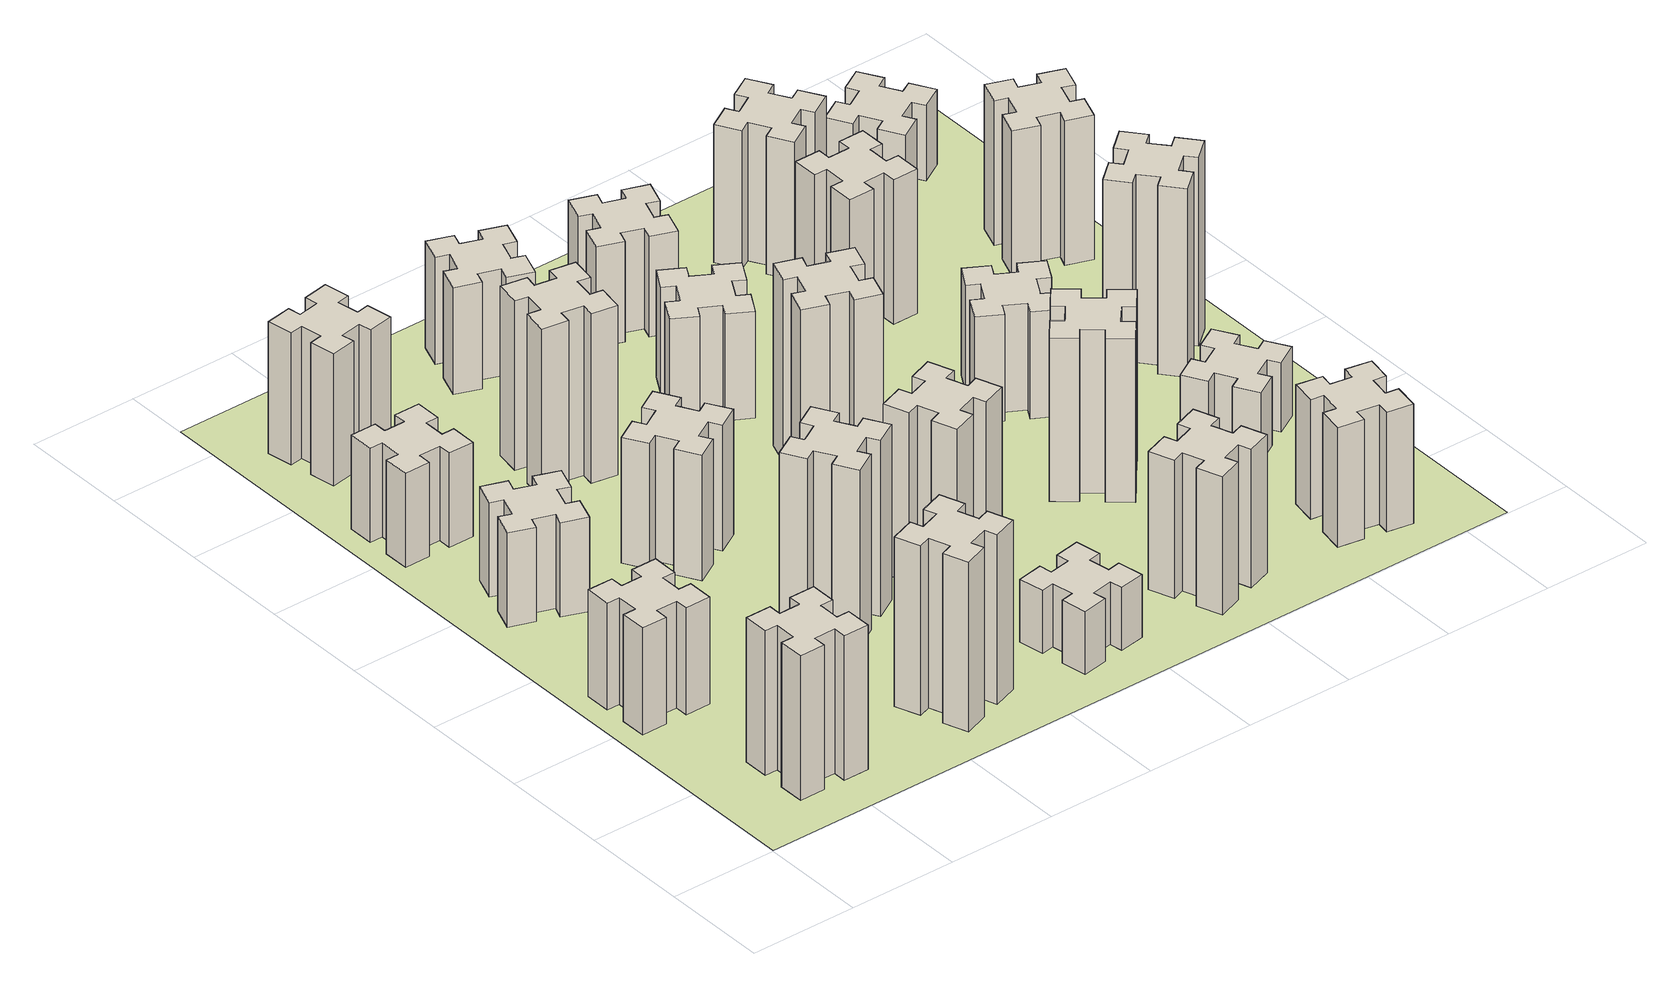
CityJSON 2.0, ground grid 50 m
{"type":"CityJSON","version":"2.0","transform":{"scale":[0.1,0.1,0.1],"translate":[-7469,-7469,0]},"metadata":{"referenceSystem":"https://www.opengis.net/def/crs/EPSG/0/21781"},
"CityObjects":{
"building1":{"type":"Building","attributes":{"class":"1000","function":"1000","usage":"1000","yearOfConstruction":2016,"roofType":"1000","measuredHeight":69,"storeysAboveGround":30,"storeysBelowGround":0},"geometry":[{"type":"Solid","lod":"1","boundaries":[[[[0,1,2,3,4,5,6,7,8,9,10,11,12,13,14,15,16,17,18,19]],[[17,16,20,21]],[[16,15,22,20]],[[15,14,23,22]],[[14,13,24,23]],[[13,12,25,24]],[[12,11,26,25]],[[11,10,27,26]],[[10,9,28,27]],[[9,8,29,28]],[[8,7,30,29]],[[7,6,31,30]],[[6,5,32,31]],[[5,4,33,32]],[[4,3,34,33]],[[3,2,35,34]],[[2,1,36,35]],[[1,0,37,36]],[[0,19,38,37]],[[19,18,39,38]],[[18,17,21,39]],[[24,25,26,27,28,29,30,31,32,33,34,35,36,37,38,39,21,20,22,23]]]]}]},
"building2":{"type":"Building","attributes":{"class":"1000","function":"1000","usage":"1000","yearOfConstruction":2016,"roofType":"1000","measuredHeight":51,"storeysAboveGround":30,"storeysBelowGround":0},"geometry":[{"type":"Solid","lod":"1","boundaries":[[[[40,41,42,43,44,45,46,47,48,49,50,51,52,53,54,55,56,57,58,59]],[[57,56,60,61]],[[56,55,62,60]],[[55,54,63,62]],[[54,53,64,63]],[[53,52,65,64]],[[52,51,66,65]],[[51,50,67,66]],[[50,49,68,67]],[[49,48,69,68]],[[48,47,70,69]],[[47,46,71,70]],[[46,45,72,71]],[[45,44,73,72]],[[44,43,74,73]],[[43,42,75,74]],[[42,41,76,75]],[[41,40,77,76]],[[40,59,78,77]],[[59,58,79,78]],[[58,57,61,79]],[[64,65,66,67,68,69,70,71,72,73,74,75,76,77,78,79,61,60,62,63]]]]}]},
"building3":{"type":"Building","attributes":{"class":"1000","function":"1000","usage":"1000","yearOfConstruction":2016,"roofType":"1000","measuredHeight":45,"storeysAboveGround":30,"storeysBelowGround":0},"geometry":[{"type":"Solid","lod":"1","boundaries":[[[[80,81,82,83,84,85,86,87,88,89,90,91,92,93,94,95,96,97,98,99]],[[97,96,100,101]],[[96,95,102,100]],[[95,94,103,102]],[[94,93,104,103]],[[93,92,105,104]],[[92,91,106,105]],[[91,90,107,106]],[[90,89,108,107]],[[89,88,109,108]],[[88,87,110,109]],[[87,86,111,110]],[[86,85,112,111]],[[85,84,113,112]],[[84,83,114,113]],[[83,82,115,114]],[[82,81,116,115]],[[81,80,117,116]],[[80,99,118,117]],[[99,98,119,118]],[[98,97,101,119]],[[104,105,106,107,108,109,110,111,112,113,114,115,116,117,118,119,101,100,102,103]]]]}]},
"building4":{"type":"Building","attributes":{"class":"1000","function":"1000","usage":"1000","yearOfConstruction":2016,"roofType":"1000","measuredHeight":45,"storeysAboveGround":30,"storeysBelowGround":0},"geometry":[{"type":"Solid","lod":"1","boundaries":[[[[120,121,122,123,124,125,126,127,128,129,130,131,132,133,134,135,136,137,138,139]],[[137,136,140,141]],[[136,135,142,140]],[[135,134,143,142]],[[134,133,144,143]],[[133,132,145,144]],[[132,131,146,145]],[[131,130,147,146]],[[130,129,148,147]],[[129,128,149,148]],[[128,127,150,149]],[[127,126,151,150]],[[126,125,152,151]],[[125,124,153,152]],[[124,123,154,153]],[[123,122,155,154]],[[122,121,156,155]],[[121,120,157,156]],[[120,139,158,157]],[[139,138,159,158]],[[138,137,141,159]],[[144,145,146,147,148,149,150,151,152,153,154,155,156,157,158,159,141,140,142,143]]]]}]},
"building5":{"type":"Building","attributes":{"class":"1000","function":"1000","usage":"1000","yearOfConstruction":2016,"roofType":"1000","measuredHeight":81,"storeysAboveGround":30,"storeysBelowGround":0},"geometry":[{"type":"Solid","lod":"1","boundaries":[[[[160,161,162,163,164,165,166,167,168,169,170,171,172,173,174,175,176,177,178,179]],[[177,176,180,181]],[[176,175,182,180]],[[175,174,183,182]],[[174,173,184,183]],[[173,172,185,184]],[[172,171,186,185]],[[171,170,187,186]],[[170,169,188,187]],[[169,168,189,188]],[[168,167,190,189]],[[167,166,191,190]],[[166,165,192,191]],[[165,164,193,192]],[[164,163,194,193]],[[163,162,195,194]],[[162,161,196,195]],[[161,160,197,196]],[[160,179,198,197]],[[179,178,199,198]],[[178,177,181,199]],[[184,185,186,187,188,189,190,191,192,193,194,195,196,197,198,199,181,180,182,183]]]]}]},
"building6":{"type":"Building","attributes":{"class":"1000","function":"1000","usage":"1000","yearOfConstruction":2016,"roofType":"1000","measuredHeight":63,"storeysAboveGround":30,"storeysBelowGround":0},"geometry":[{"type":"Solid","lod":"1","boundaries":[[[[200,201,202,203,204,205,206,207,208,209,210,211,212,213,214,215,216,217,218,219]],[[217,216,220,221]],[[216,215,222,220]],[[215,214,223,222]],[[214,213,224,223]],[[213,212,225,224]],[[212,211,226,225]],[[211,210,227,226]],[[210,209,228,227]],[[209,208,229,228]],[[208,207,230,229]],[[207,206,231,230]],[[206,205,232,231]],[[205,204,233,232]],[[204,203,234,233]],[[203,202,235,234]],[[202,201,236,235]],[[201,200,237,236]],[[200,219,238,237]],[[219,218,239,238]],[[218,217,221,239]],[[224,225,226,227,228,229,230,231,232,233,234,235,236,237,238,239,221,220,222,223]]]]}]},
"building7":{"type":"Building","attributes":{"class":"1000","function":"1000","usage":"1000","yearOfConstruction":2016,"roofType":"1000","measuredHeight":84,"storeysAboveGround":30,"storeysBelowGround":0},"geometry":[{"type":"Solid","lod":"1","boundaries":[[[[240,241,242,243,244,245,246,247,248,249,250,251,252,253,254,255,256,257,258,259]],[[257,256,260,261]],[[256,255,262,260]],[[255,254,263,262]],[[254,253,264,263]],[[253,252,265,264]],[[252,251,266,265]],[[251,250,267,266]],[[250,249,268,267]],[[249,248,269,268]],[[248,247,270,269]],[[247,246,271,270]],[[246,245,272,271]],[[245,244,273,272]],[[244,243,274,273]],[[243,242,275,274]],[[242,241,276,275]],[[241,240,277,276]],[[240,259,278,277]],[[259,258,279,278]],[[258,257,261,279]],[[264,265,266,267,268,269,270,271,272,273,274,275,276,277,278,279,261,260,262,263]]]]}]},
"building8":{"type":"Building","attributes":{"class":"1000","function":"1000","usage":"1000","yearOfConstruction":2016,"roofType":"1000","measuredHeight":60,"storeysAboveGround":30,"storeysBelowGround":0},"geometry":[{"type":"Solid","lod":"1","boundaries":[[[[280,281,282,283,284,285,286,287,288,289,290,291,292,293,294,295,296,297,298,299]],[[297,296,300,301]],[[296,295,302,300]],[[295,294,303,302]],[[294,293,304,303]],[[293,292,305,304]],[[292,291,306,305]],[[291,290,307,306]],[[290,289,308,307]],[[289,288,309,308]],[[288,287,310,309]],[[287,286,311,310]],[[286,285,312,311]],[[285,284,313,312]],[[284,283,314,313]],[[283,282,315,314]],[[282,281,316,315]],[[281,280,317,316]],[[280,299,318,317]],[[299,298,319,318]],[[298,297,301,319]],[[304,305,306,307,308,309,310,311,312,313,314,315,316,317,318,319,301,300,302,303]]]]}]},
"building9":{"type":"Building","attributes":{"class":"1000","function":"1000","usage":"1000","yearOfConstruction":2016,"roofType":"1000","measuredHeight":81,"storeysAboveGround":30,"storeysBelowGround":0},"geometry":[{"type":"Solid","lod":"1","boundaries":[[[[320,321,322,323,324,325,326,327,328,329,330,331,332,333,334,335,336,337,338,339]],[[337,336,340,341]],[[336,335,342,340]],[[335,334,343,342]],[[334,333,344,343]],[[333,332,345,344]],[[332,331,346,345]],[[331,330,347,346]],[[330,329,348,347]],[[329,328,349,348]],[[328,327,350,349]],[[327,326,351,350]],[[326,325,352,351]],[[325,324,353,352]],[[324,323,354,353]],[[323,322,355,354]],[[322,321,356,355]],[[321,320,357,356]],[[320,339,358,357]],[[339,338,359,358]],[[338,337,341,359]],[[344,345,346,347,348,349,350,351,352,353,354,355,356,357,358,359,341,340,342,343]]]]}]},
"building10":{"type":"Building","attributes":{"class":"1000","function":"1000","usage":"1000","yearOfConstruction":2016,"roofType":"1000","measuredHeight":30,"storeysAboveGround":30,"storeysBelowGround":0},"geometry":[{"type":"Solid","lod":"1","boundaries":[[[[360,361,362,363,364,365,366,367,368,369,370,371,372,373,374,375,376,377,378,379]],[[377,376,380,381]],[[376,375,382,380]],[[375,374,383,382]],[[374,373,384,383]],[[373,372,385,384]],[[372,371,386,385]],[[371,370,387,386]],[[370,369,388,387]],[[369,368,389,388]],[[368,367,390,389]],[[367,366,391,390]],[[366,365,392,391]],[[365,364,393,392]],[[364,363,394,393]],[[363,362,395,394]],[[362,361,396,395]],[[361,360,397,396]],[[360,379,398,397]],[[379,378,399,398]],[[378,377,381,399]],[[384,385,386,387,388,389,390,391,392,393,394,395,396,397,398,399,381,380,382,383]]]]}]},
"building11":{"type":"Building","attributes":{"class":"1000","function":"1000","usage":"1000","yearOfConstruction":2016,"roofType":"1000","measuredHeight":81,"storeysAboveGround":30,"storeysBelowGround":0},"geometry":[{"type":"Solid","lod":"1","boundaries":[[[[400,401,402,403,404,405,406,407,408,409,410,411,412,413,414,415,416,417,418,419]],[[417,416,420,421]],[[416,415,422,420]],[[415,414,423,422]],[[414,413,424,423]],[[413,412,425,424]],[[412,411,426,425]],[[411,410,427,426]],[[410,409,428,427]],[[409,408,429,428]],[[408,407,430,429]],[[407,406,431,430]],[[406,405,432,431]],[[405,404,433,432]],[[404,403,434,433]],[[403,402,435,434]],[[402,401,436,435]],[[401,400,437,436]],[[400,419,438,437]],[[419,418,439,438]],[[418,417,421,439]],[[424,425,426,427,428,429,430,431,432,433,434,435,436,437,438,439,421,420,422,423]]]]}]},
"building12":{"type":"Building","attributes":{"class":"1000","function":"1000","usage":"1000","yearOfConstruction":2016,"roofType":"1000","measuredHeight":51,"storeysAboveGround":30,"storeysBelowGround":0},"geometry":[{"type":"Solid","lod":"1","boundaries":[[[[440,441,442,443,444,445,446,447,448,449,450,451,452,453,454,455,456,457,458,459]],[[457,456,460,461]],[[456,455,462,460]],[[455,454,463,462]],[[454,453,464,463]],[[453,452,465,464]],[[452,451,466,465]],[[451,450,467,466]],[[450,449,468,467]],[[449,448,469,468]],[[448,447,470,469]],[[447,446,471,470]],[[446,445,472,471]],[[445,444,473,472]],[[444,443,474,473]],[[443,442,475,474]],[[442,441,476,475]],[[441,440,477,476]],[[440,459,478,477]],[[459,458,479,478]],[[458,457,461,479]],[[464,465,466,467,468,469,470,471,472,473,474,475,476,477,478,479,461,460,462,463]]]]}]},
"building13":{"type":"Building","attributes":{"class":"1000","function":"1000","usage":"1000","yearOfConstruction":2016,"roofType":"1000","measuredHeight":87,"storeysAboveGround":30,"storeysBelowGround":0},"geometry":[{"type":"Solid","lod":"1","boundaries":[[[[480,481,482,483,484,485,486,487,488,489,490,491,492,493,494,495,496,497,498,499]],[[497,496,500,501]],[[496,495,502,500]],[[495,494,503,502]],[[494,493,504,503]],[[493,492,505,504]],[[492,491,506,505]],[[491,490,507,506]],[[490,489,508,507]],[[489,488,509,508]],[[488,487,510,509]],[[487,486,511,510]],[[486,485,512,511]],[[485,484,513,512]],[[484,483,514,513]],[[483,482,515,514]],[[482,481,516,515]],[[481,480,517,516]],[[480,499,518,517]],[[499,498,519,518]],[[498,497,501,519]],[[504,505,506,507,508,509,510,511,512,513,514,515,516,517,518,519,501,500,502,503]]]]}]},
"building14":{"type":"Building","attributes":{"class":"1000","function":"1000","usage":"1000","yearOfConstruction":2016,"roofType":"1000","measuredHeight":51,"storeysAboveGround":30,"storeysBelowGround":0},"geometry":[{"type":"Solid","lod":"1","boundaries":[[[[520,521,522,523,524,525,526,527,528,529,530,531,532,533,534,535,536,537,538,539]],[[537,536,540,541]],[[536,535,542,540]],[[535,534,543,542]],[[534,533,544,543]],[[533,532,545,544]],[[532,531,546,545]],[[531,530,547,546]],[[530,529,548,547]],[[529,528,549,548]],[[528,527,550,549]],[[527,526,551,550]],[[526,525,552,551]],[[525,524,553,552]],[[524,523,554,553]],[[523,522,555,554]],[[522,521,556,555]],[[521,520,557,556]],[[520,539,558,557]],[[539,538,559,558]],[[538,537,541,559]],[[544,545,546,547,548,549,550,551,552,553,554,555,556,557,558,559,541,540,542,543]]]]}]},
"building15":{"type":"Building","attributes":{"class":"1000","function":"1000","usage":"1000","yearOfConstruction":2016,"roofType":"1000","measuredHeight":66,"storeysAboveGround":30,"storeysBelowGround":0},"geometry":[{"type":"Solid","lod":"1","boundaries":[[[[560,561,562,563,564,565,566,567,568,569,570,571,572,573,574,575,576,577,578,579]],[[577,576,580,581]],[[576,575,582,580]],[[575,574,583,582]],[[574,573,584,583]],[[573,572,585,584]],[[572,571,586,585]],[[571,570,587,586]],[[570,569,588,587]],[[569,568,589,588]],[[568,567,590,589]],[[567,566,591,590]],[[566,565,592,591]],[[565,564,593,592]],[[564,563,594,593]],[[563,562,595,594]],[[562,561,596,595]],[[561,560,597,596]],[[560,579,598,597]],[[579,578,599,598]],[[578,577,581,599]],[[584,585,586,587,588,589,590,591,592,593,594,595,596,597,598,599,581,580,582,583]]]]}]},
"building16":{"type":"Building","attributes":{"class":"1000","function":"1000","usage":"1000","yearOfConstruction":2016,"roofType":"1000","measuredHeight":48,"storeysAboveGround":30,"storeysBelowGround":0},"geometry":[{"type":"Solid","lod":"1","boundaries":[[[[600,601,602,603,604,605,606,607,608,609,610,611,612,613,614,615,616,617,618,619]],[[617,616,620,621]],[[616,615,622,620]],[[615,614,623,622]],[[614,613,624,623]],[[613,612,625,624]],[[612,611,626,625]],[[611,610,627,626]],[[610,609,628,627]],[[609,608,629,628]],[[608,607,630,629]],[[607,606,631,630]],[[606,605,632,631]],[[605,604,633,632]],[[604,603,634,633]],[[603,602,635,634]],[[602,601,636,635]],[[601,600,637,636]],[[600,619,638,637]],[[619,618,639,638]],[[618,617,621,639]],[[624,625,626,627,628,629,630,631,632,633,634,635,636,637,638,639,621,620,622,623]]]]}]},
"building17":{"type":"Building","attributes":{"class":"1000","function":"1000","usage":"1000","yearOfConstruction":2016,"roofType":"1000","measuredHeight":78,"storeysAboveGround":30,"storeysBelowGround":0},"geometry":[{"type":"Solid","lod":"1","boundaries":[[[[640,641,642,643,644,645,646,647,648,649,650,651,652,653,654,655,656,657,658,659]],[[657,656,660,661]],[[656,655,662,660]],[[655,654,663,662]],[[654,653,664,663]],[[653,652,665,664]],[[652,651,666,665]],[[651,650,667,666]],[[650,649,668,667]],[[649,648,669,668]],[[648,647,670,669]],[[647,646,671,670]],[[646,645,672,671]],[[645,644,673,672]],[[644,643,674,673]],[[643,642,675,674]],[[642,641,676,675]],[[641,640,677,676]],[[640,659,678,677]],[[659,658,679,678]],[[658,657,661,679]],[[664,665,666,667,668,669,670,671,672,673,674,675,676,677,678,679,661,660,662,663]]]]}]},
"building18":{"type":"Building","attributes":{"class":"1000","function":"1000","usage":"1000","yearOfConstruction":2016,"roofType":"1000","measuredHeight":51,"storeysAboveGround":30,"storeysBelowGround":0},"geometry":[{"type":"Solid","lod":"1","boundaries":[[[[680,681,682,683,684,685,686,687,688,689,690,691,692,693,694,695,696,697,698,699]],[[697,696,700,701]],[[696,695,702,700]],[[695,694,703,702]],[[694,693,704,703]],[[693,692,705,704]],[[692,691,706,705]],[[691,690,707,706]],[[690,689,708,707]],[[689,688,709,708]],[[688,687,710,709]],[[687,686,711,710]],[[686,685,712,711]],[[685,684,713,712]],[[684,683,714,713]],[[683,682,715,714]],[[682,681,716,715]],[[681,680,717,716]],[[680,699,718,717]],[[699,698,719,718]],[[698,697,701,719]],[[704,705,706,707,708,709,710,711,712,713,714,715,716,717,718,719,701,700,702,703]]]]}]},
"building19":{"type":"Building","attributes":{"class":"1000","function":"1000","usage":"1000","yearOfConstruction":2016,"roofType":"1000","measuredHeight":57,"storeysAboveGround":30,"storeysBelowGround":0},"geometry":[{"type":"Solid","lod":"1","boundaries":[[[[720,721,722,723,724,725,726,727,728,729,730,731,732,733,734,735,736,737,738,739]],[[737,736,740,741]],[[736,735,742,740]],[[735,734,743,742]],[[734,733,744,743]],[[733,732,745,744]],[[732,731,746,745]],[[731,730,747,746]],[[730,729,748,747]],[[729,728,749,748]],[[728,727,750,749]],[[727,726,751,750]],[[726,725,752,751]],[[725,724,753,752]],[[724,723,754,753]],[[723,722,755,754]],[[722,721,756,755]],[[721,720,757,756]],[[720,739,758,757]],[[739,738,759,758]],[[738,737,741,759]],[[744,745,746,747,748,749,750,751,752,753,754,755,756,757,758,759,741,740,742,743]]]]}]},
"building20":{"type":"Building","attributes":{"class":"1000","function":"1000","usage":"1000","yearOfConstruction":2016,"roofType":"1000","measuredHeight":69,"storeysAboveGround":30,"storeysBelowGround":0},"geometry":[{"type":"Solid","lod":"1","boundaries":[[[[760,761,762,763,764,765,766,767,768,769,770,771,772,773,774,775,776,777,778,779]],[[777,776,780,781]],[[776,775,782,780]],[[775,774,783,782]],[[774,773,784,783]],[[773,772,785,784]],[[772,771,786,785]],[[771,770,787,786]],[[770,769,788,787]],[[769,768,789,788]],[[768,767,790,789]],[[767,766,791,790]],[[766,765,792,791]],[[765,764,793,792]],[[764,763,794,793]],[[763,762,795,794]],[[762,761,796,795]],[[761,760,797,796]],[[760,779,798,797]],[[779,778,799,798]],[[778,777,781,799]],[[784,785,786,787,788,789,790,791,792,793,794,795,796,797,798,799,781,780,782,783]]]]}]},
"building21":{"type":"Building","attributes":{"class":"1000","function":"1000","usage":"1000","yearOfConstruction":2016,"roofType":"1000","measuredHeight":66,"storeysAboveGround":30,"storeysBelowGround":0},"geometry":[{"type":"Solid","lod":"1","boundaries":[[[[800,801,802,803,804,805,806,807,808,809,810,811,812,813,814,815,816,817,818,819]],[[817,816,820,821]],[[816,815,822,820]],[[815,814,823,822]],[[814,813,824,823]],[[813,812,825,824]],[[812,811,826,825]],[[811,810,827,826]],[[810,809,828,827]],[[809,808,829,828]],[[808,807,830,829]],[[807,806,831,830]],[[806,805,832,831]],[[805,804,833,832]],[[804,803,834,833]],[[803,802,835,834]],[[802,801,836,835]],[[801,800,837,836]],[[800,819,838,837]],[[819,818,839,838]],[[818,817,821,839]],[[824,825,826,827,828,829,830,831,832,833,834,835,836,837,838,839,821,820,822,823]]]]}]},
"building22":{"type":"Building","attributes":{"class":"1000","function":"1000","usage":"1000","yearOfConstruction":2016,"roofType":"1000","measuredHeight":33,"storeysAboveGround":30,"storeysBelowGround":0},"geometry":[{"type":"Solid","lod":"1","boundaries":[[[[840,841,842,843,844,845,846,847,848,849,850,851,852,853,854,855,856,857,858,859]],[[857,856,860,861]],[[856,855,862,860]],[[855,854,863,862]],[[854,853,864,863]],[[853,852,865,864]],[[852,851,866,865]],[[851,850,867,866]],[[850,849,868,867]],[[849,848,869,868]],[[848,847,870,869]],[[847,846,871,870]],[[846,845,872,871]],[[845,844,873,872]],[[844,843,874,873]],[[843,842,875,874]],[[842,841,876,875]],[[841,840,877,876]],[[840,859,878,877]],[[859,858,879,878]],[[858,857,861,879]],[[864,865,866,867,868,869,870,871,872,873,874,875,876,877,878,879,861,860,862,863]]]]}]},
"building23":{"type":"Building","attributes":{"class":"1000","function":"1000","usage":"1000","yearOfConstruction":2016,"roofType":"1000","measuredHeight":90,"storeysAboveGround":30,"storeysBelowGround":0},"geometry":[{"type":"Solid","lod":"1","boundaries":[[[[880,881,882,883,884,885,886,887,888,889,890,891,892,893,894,895,896,897,898,899]],[[897,896,900,901]],[[896,895,902,900]],[[895,894,903,902]],[[894,893,904,903]],[[893,892,905,904]],[[892,891,906,905]],[[891,890,907,906]],[[890,889,908,907]],[[889,888,909,908]],[[888,887,910,909]],[[887,886,911,910]],[[886,885,912,911]],[[885,884,913,912]],[[884,883,914,913]],[[883,882,915,914]],[[882,881,916,915]],[[881,880,917,916]],[[880,899,918,917]],[[899,898,919,918]],[[898,897,901,919]],[[904,905,906,907,908,909,910,911,912,913,914,915,916,917,918,919,901,900,902,903]]]]}]},
"building24":{"type":"Building","attributes":{"class":"1000","function":"1000","usage":"1000","yearOfConstruction":2016,"roofType":"1000","measuredHeight":69,"storeysAboveGround":30,"storeysBelowGround":0},"geometry":[{"type":"Solid","lod":"1","boundaries":[[[[920,921,922,923,924,925,926,927,928,929,930,931,932,933,934,935,936,937,938,939]],[[937,936,940,941]],[[936,935,942,940]],[[935,934,943,942]],[[934,933,944,943]],[[933,932,945,944]],[[932,931,946,945]],[[931,930,947,946]],[[930,929,948,947]],[[929,928,949,948]],[[928,927,950,949]],[[927,926,951,950]],[[926,925,952,951]],[[925,924,953,952]],[[924,923,954,953]],[[923,922,955,954]],[[922,921,956,955]],[[921,920,957,956]],[[920,939,958,957]],[[939,938,959,958]],[[938,937,941,959]],[[944,945,946,947,948,949,950,951,952,953,954,955,956,957,958,959,941,940,942,943]]]]}]},
"building25":{"type":"Building","attributes":{"class":"1000","function":"1000","usage":"1000","yearOfConstruction":2016,"roofType":"1000","measuredHeight":36,"storeysAboveGround":30,"storeysBelowGround":0},"geometry":[{"type":"Solid","lod":"1","boundaries":[[[[960,961,962,963,964,965,966,967,968,969,970,971,972,973,974,975,976,977,978,979]],[[977,976,980,981]],[[976,975,982,980]],[[975,974,983,982]],[[974,973,984,983]],[[973,972,985,984]],[[972,971,986,985]],[[971,970,987,986]],[[970,969,988,987]],[[969,968,989,988]],[[968,967,990,989]],[[967,966,991,990]],[[966,965,992,991]],[[965,964,993,992]],[[964,963,994,993]],[[963,962,995,994]],[[962,961,996,995]],[[961,960,997,996]],[[960,979,998,997]],[[979,978,999,998]],[[978,977,981,999]],[[984,985,986,987,988,989,990,991,992,993,994,995,996,997,998,999,981,980,982,983]]]]}]},
"landuse1":{"type":"LandUse","attributes":{"name":"plot1","function":"1010"},"geometry":[{"type":"MultiSurface","lod":"1","boundaries":[[[1000,1001,1002,1003]]]}]}
},
"vertices":[
[425,265,0],[525,265,0],[525,205,0],[645,205,0],[645,325,0],[585,325,0],[585,425,0],[645,425,0],[645,545,0],[525,545,0],[525,485,0],[425,485,0],[425,545,0],[305,545,0],[305,425,0],[365,425,0],[365,325,0],[305,325,0],[305,205,0],[425,205,0],[365,325,690],[305,325,690],[365,425,690],[305,425,690],[305,545,690],[425,545,690],[425,485,690],[525,485,690],[525,545,690],[645,545,690],[645,425,690],[585,425,690],[585,325,690],[645,325,690],[645,205,690],[525,205,690],[525,265,690],[425,265,690],[425,205,690],[305,205,690],
[385,1065,0],[385,1165,0],[445,1165,0],[445,1285,0],[325,1285,0],[325,1225,0],[225,1225,0],[225,1285,0],[105,1285,0],[105,1165,0],[165,1165,0],[165,1065,0],[105,1065,0],[105,945,0],[225,945,0],[225,1005,0],[325,1005,0],[325,945,0],[445,945,0],[445,1065,0],[325,1005,510],[325,945,510],[225,1005,510],[225,945,510],[105,945,510],[105,1065,510],[165,1065,510],[165,1165,510],[105,1165,510],[105,1285,510],[225,1285,510],[225,1225,510],[325,1225,510],[325,1285,510],[445,1285,510],[445,1165,510],[385,1165,510],[385,1065,510],[445,1065,510],[445,945,510],
[291,1869,0],[385,1835,0],[364,1779,0],[477,1737,0],[518,1850,0],[462,1871,0],[496,1965,0],[552,1944,0],[593,2057,0],[480,2098,0],[460,2042,0],[366,2076,0],[387,2132,0],[274,2173,0],[233,2060,0],[289,2040,0],[255,1946,0],[199,1967,0],[157,1854,0],[270,1813,0],[255,1946,450],[199,1967,450],[289,2040,450],[233,2060,450],[274,2173,450],[387,2132,450],[366,2076,450],[460,2042,450],[480,2098,450],[593,2057,450],[552,1944,450],[496,1965,450],[462,1871,450],[518,1850,450],[477,1737,450],[364,1779,450],[385,1835,450],[291,1869,450],[270,1813,450],[157,1854,450],
[165,2645,0],[165,2545,0],[105,2545,0],[105,2425,0],[225,2425,0],[225,2485,0],[325,2485,0],[325,2425,0],[445,2425,0],[445,2545,0],[385,2545,0],[385,2645,0],[445,2645,0],[445,2765,0],[325,2765,0],[325,2705,0],[225,2705,0],[225,2765,0],[105,2765,0],[105,2645,0],[225,2705,450],[225,2765,450],[325,2705,450],[325,2765,450],[445,2765,450],[445,2645,450],[385,2645,450],[385,2545,450],[445,2545,450],[445,2425,450],[325,2425,450],[325,2485,450],[225,2485,450],[225,2425,450],[105,2425,450],[105,2545,450],[165,2545,450],[165,2645,450],[105,2645,450],[105,2765,450],
[1206,255,0],[1300,289,0],[1320,233,0],[1433,274,0],[1392,387,0],[1336,366,0],[1302,460,0],[1358,480,0],[1317,593,0],[1204,552,0],[1225,496,0],[1131,462,0],[1110,518,0],[997,477,0],[1039,364,0],[1095,385,0],[1129,291,0],[1073,270,0],[1114,157,0],[1227,199,0],[1129,291,810],[1073,270,810],[1095,385,810],[1039,364,810],[997,477,810],[1110,518,810],[1131,462,810],[1225,496,810],[1204,552,810],[1317,593,810],[1358,480,810],[1302,460,810],[1336,366,810],[1392,387,810],[1433,274,810],[1320,233,810],[1300,289,810],[1206,255,810],[1227,199,810],[1114,157,810],
[492,3205,0],[475,3304,0],[534,3314,0],[513,3432,0],[395,3411,0],[405,3352,0],[307,3335,0],[297,3394,0],[178,3373,0],[199,3255,0],[258,3265,0],[276,3167,0],[217,3157,0],[237,3038,0],[356,3059,0],[345,3118,0],[444,3136,0],[454,3077,0],[572,3097,0],[551,3216,0],[444,3136,630],[454,3077,630],[345,3118,630],[356,3059,630],[237,3038,630],[217,3157,630],[276,3167,630],[258,3265,630],[199,3255,630],[178,3373,630],[297,3394,630],[307,3335,630],[405,3352,630],[395,3411,630],[513,3432,630],[534,3314,630],[475,3304,630],[492,3205,630],[551,3216,630],[572,3097,630],
[1227,995,0],[1314,1045,0],[1344,993,0],[1448,1053,0],[1388,1157,0],[1336,1127,0],[1286,1214,0],[1338,1244,0],[1278,1348,0],[1174,1288,0],[1204,1236,0],[1117,1186,0],[1087,1238,0],[983,1178,0],[1043,1074,0],[1095,1104,0],[1145,1017,0],[1093,987,0],[1153,883,0],[1257,943,0],[1145,1017,840],[1093,987,840],[1095,1104,840],[1043,1074,840],[983,1178,840],[1087,1238,840],[1117,1186,840],[1204,1236,840],[1174,1288,840],[1278,1348,840],[1338,1244,840],[1286,1214,840],[1336,1127,840],[1388,1157,840],[1448,1053,840],[1344,993,840],[1314,1045,840],[1227,995,840],[1257,943,840],[1153,883,840],
[895,1844,0],[945,1757,0],[893,1727,0],[953,1623,0],[1057,1683,0],[1027,1735,0],[1114,1785,0],[1144,1733,0],[1248,1793,0],[1188,1897,0],[1136,1867,0],[1086,1954,0],[1138,1984,0],[1078,2088,0],[974,2028,0],[1004,1976,0],[917,1926,0],[887,1978,0],[783,1918,0],[843,1814,0],[917,1926,600],[887,1978,600],[1004,1976,600],[974,2028,600],[1078,2088,600],[1138,1984,600],[1086,1954,600],[1136,1867,600],[1188,1897,600],[1248,1793,600],[1144,1733,600],[1114,1785,600],[1027,1735,600],[1057,1683,600],[953,1623,600],[893,1727,600],[945,1757,600],[895,1844,600],[843,1814,600],[783,1918,600],
[1084,2695,0],[985,2712,0],[996,2771,0],[877,2792,0],[857,2674,0],[916,2664,0],[898,2565,0],[839,2576,0],[818,2457,0],[937,2437,0],[947,2496,0],[1045,2478,0],[1035,2419,0],[1153,2398,0],[1174,2517,0],[1115,2527,0],[1132,2625,0],[1191,2615,0],[1212,2733,0],[1094,2754,0],[1132,2625,810],[1191,2615,810],[1115,2527,810],[1174,2517,810],[1153,2398,810],[1035,2419,810],[1045,2478,810],[947,2496,810],[937,2437,810],[818,2457,810],[839,2576,810],[898,2565,810],[916,2664,810],[857,2674,810],[877,2792,810],[996,2771,810],[985,2712,810],[1084,2695,810],[1094,2754,810],[1212,2733,810],
[1825,258,0],[1924,276,0],[1934,217,0],[2052,237,0],[2031,356,0],[1972,345,0],[1955,444,0],[2014,454,0],[1993,572,0],[1875,551,0],[1885,492,0],[1787,475,0],[1777,534,0],[1658,513,0],[1679,395,0],[1738,405,0],[1756,307,0],[1697,297,0],[1717,178,0],[1836,199,0],[1756,307,300],[1697,297,300],[1738,405,300],[1679,395,300],[1658,513,300],[1777,534,300],[1787,475,300],[1885,492,300],[1875,551,300],[1993,572,300],[2014,454,300],[1955,444,300],[1972,345,300],[2031,356,300],[2052,237,300],[1934,217,300],[1924,276,300],[1825,258,300],[1836,199,300],[1717,178,300],
[1876,1106,0],[1842,1200,0],[1898,1220,0],[1857,1333,0],[1744,1292,0],[1765,1236,0],[1671,1202,0],[1650,1258,0],[1537,1217,0],[1579,1104,0],[1635,1125,0],[1669,1031,0],[1613,1010,0],[1654,897,0],[1767,939,0],[1746,995,0],[1840,1029,0],[1860,973,0],[1973,1014,0],[1932,1127,0],[1840,1029,810],[1860,973,810],[1746,995,810],[1767,939,810],[1654,897,810],[1613,1010,810],[1669,1031,810],[1635,1125,810],[1579,1104,810],[1537,1217,810],[1650,1258,810],[1671,1202,810],[1765,1236,810],[1744,1292,810],[1857,1333,810],[1898,1220,810],[1842,1200,810],[1876,1106,810],[1932,1127,810],[1973,1014,810],
[1129,3420,0],[1095,3326,0],[1039,3347,0],[997,3234,0],[1110,3193,0],[1131,3249,0],[1225,3215,0],[1204,3159,0],[1317,3117,0],[1358,3230,0],[1302,3251,0],[1336,3345,0],[1392,3324,0],[1433,3437,0],[1320,3478,0],[1300,3422,0],[1206,3456,0],[1227,3512,0],[1114,3553,0],[1073,3440,0],[1206,3456,510],[1227,3512,510],[1300,3422,510],[1320,3478,510],[1433,3437,510],[1392,3324,510],[1336,3345,510],[1302,3251,510],[1358,3230,510],[1317,3117,510],[1204,3159,510],[1225,3215,510],[1131,3249,510],[1110,3193,510],[997,3234,510],[1039,3347,510],[1095,3326,510],[1129,3420,510],[1073,3440,510],[1114,3553,510],
[1769,2040,0],[1735,1946,0],[1679,1967,0],[1637,1854,0],[1750,1813,0],[1771,1869,0],[1865,1835,0],[1844,1779,0],[1957,1737,0],[1998,1850,0],[1942,1871,0],[1976,1965,0],[2032,1944,0],[2073,2057,0],[1960,2098,0],[1940,2042,0],[1846,2076,0],[1867,2132,0],[1754,2173,0],[1713,2060,0],[1846,2076,870],[1867,2132,870],[1940,2042,870],[1960,2098,870],[2073,2057,870],[2032,1944,870],[1976,1965,870],[1942,1871,870],[1998,1850,870],[1957,1737,870],[1844,1779,870],[1865,1835,870],[1771,1869,870],[1750,1813,870],[1637,1854,870],[1679,1967,870],[1735,1946,870],[1769,2040,870],[1713,2060,870],[1754,2173,870],
[1685,2694,0],[1635,2607,0],[1583,2637,0],[1523,2533,0],[1627,2473,0],[1657,2525,0],[1744,2475,0],[1714,2423,0],[1818,2363,0],[1878,2467,0],[1826,2497,0],[1876,2584,0],[1928,2554,0],[1988,2658,0],[1884,2718,0],[1854,2666,0],[1767,2716,0],[1797,2768,0],[1693,2828,0],[1633,2724,0],[1767,2716,510],[1797,2768,510],[1854,2666,510],[1884,2718,510],[1988,2658,510],[1928,2554,510],[1876,2584,510],[1826,2497,510],[1878,2467,510],[1818,2363,510],[1714,2423,510],[1744,2475,510],[1657,2525,510],[1627,2473,510],[1523,2533,510],[1583,2637,510],[1635,2607,510],[1685,2694,510],[1633,2724,510],[1693,2828,510],
[2375,385,0],[2409,291,0],[2353,270,0],[2394,157,0],[2507,199,0],[2486,255,0],[2580,289,0],[2600,233,0],[2713,274,0],[2672,387,0],[2616,366,0],[2582,460,0],[2638,480,0],[2597,593,0],[2484,552,0],[2505,496,0],[2411,462,0],[2390,518,0],[2277,477,0],[2319,364,0],[2411,462,660],[2390,518,660],[2505,496,660],[2484,552,660],[2597,593,660],[2638,480,660],[2582,460,660],[2616,366,660],[2672,387,660],[2713,274,660],[2600,233,660],[2580,289,660],[2486,255,660],[2507,199,660],[2394,157,660],[2353,270,660],[2409,291,660],[2375,385,660],[2319,364,660],[2277,477,660],
[1769,3320,0],[1735,3226,0],[1679,3247,0],[1637,3134,0],[1750,3093,0],[1771,3149,0],[1865,3115,0],[1844,3059,0],[1957,3017,0],[1998,3130,0],[1942,3151,0],[1976,3245,0],[2032,3224,0],[2073,3337,0],[1960,3378,0],[1940,3322,0],[1846,3356,0],[1867,3412,0],[1754,3453,0],[1713,3340,0],[1846,3356,480],[1867,3412,480],[1940,3322,480],[1960,3378,480],[2073,3337,480],[2032,3224,480],[1976,3245,480],[1942,3151,480],[1998,3130,480],[1957,3017,480],[1844,3059,480],[1865,3115,480],[1771,3149,480],[1750,3093,480],[1637,3134,480],[1679,3247,480],[1735,3226,480],[1769,3320,480],[1713,3340,480],[1754,3453,480],
[2543,1324,0],[2479,1248,0],[2433,1286,0],[2356,1194,0],[2448,1117,0],[2486,1163,0],[2563,1099,0],[2524,1053,0],[2616,976,0],[2693,1068,0],[2647,1106,0],[2712,1183,0],[2758,1144,0],[2835,1236,0],[2743,1313,0],[2704,1267,0],[2628,1332,0],[2666,1378,0],[2574,1455,0],[2497,1363,0],[2628,1332,780],[2666,1378,780],[2704,1267,780],[2743,1313,780],[2835,1236,780],[2758,1144,780],[2712,1183,780],[2647,1106,780],[2693,1068,780],[2616,976,780],[2524,1053,780],[2563,1099,780],[2486,1163,780],[2448,1117,780],[2356,1194,780],[2433,1286,780],[2479,1248,780],[2543,1324,780],[2497,1363,780],[2574,1455,780],
[2766,1757,0],[2816,1844,0],[2868,1814,0],[2928,1918,0],[2824,1978,0],[2794,1926,0],[2707,1976,0],[2737,2028,0],[2633,2088,0],[2573,1984,0],[2625,1954,0],[2575,1867,0],[2523,1897,0],[2463,1793,0],[2567,1733,0],[2597,1785,0],[2684,1735,0],[2654,1683,0],[2758,1623,0],[2818,1727,0],[2684,1735,510],[2654,1683,510],[2597,1785,510],[2567,1733,510],[2463,1793,510],[2523,1897,510],[2575,1867,510],[2625,1954,510],[2573,1984,510],[2633,2088,510],[2737,2028,510],[2707,1976,510],[2794,1926,510],[2824,1978,510],[2928,1918,510],[2868,1814,510],[2816,1844,510],[2766,1757,510],[2818,1727,510],[2758,1623,510],
[3335,307,0],[3352,405,0],[3411,395,0],[3432,513,0],[3314,534,0],[3304,475,0],[3205,492,0],[3216,551,0],[3097,572,0],[3077,454,0],[3136,444,0],[3118,345,0],[3059,356,0],[3038,237,0],[3157,217,0],[3167,276,0],[3265,258,0],[3255,199,0],[3373,178,0],[3394,297,0],[3265,258,570],[3255,199,570],[3167,276,570],[3157,217,570],[3038,237,570],[3059,356,570],[3118,345,570],[3136,444,570],[3077,454,570],[3097,572,570],[3216,551,570],[3205,492,570],[3304,475,570],[3314,534,570],[3432,513,570],[3411,395,570],[3352,405,570],[3335,307,570],[3394,297,570],[3373,178,570],
[2645,2805,0],[2545,2805,0],[2545,2865,0],[2425,2865,0],[2425,2745,0],[2485,2745,0],[2485,2645,0],[2425,2645,0],[2425,2525,0],[2545,2525,0],[2545,2585,0],[2645,2585,0],[2645,2525,0],[2765,2525,0],[2765,2645,0],[2705,2645,0],[2705,2745,0],[2765,2745,0],[2765,2865,0],[2645,2865,0],[2705,2745,690],[2765,2745,690],[2705,2645,690],[2765,2645,690],[2765,2525,690],[2645,2525,690],[2645,2585,690],[2545,2585,690],[2545,2525,690],[2425,2525,690],[2425,2645,690],[2485,2645,690],[2485,2745,690],[2425,2745,690],[2425,2865,690],[2545,2865,690],[2545,2805,690],[2645,2805,690],[2645,2865,690],[2765,2865,690],
[2584,3356,0],[2497,3306,0],[2467,3358,0],[2363,3298,0],[2423,3194,0],[2475,3224,0],[2525,3137,0],[2473,3107,0],[2533,3003,0],[2637,3063,0],[2607,3115,0],[2694,3165,0],[2724,3113,0],[2828,3173,0],[2768,3277,0],[2716,3247,0],[2666,3334,0],[2718,3364,0],[2658,3468,0],[2554,3408,0],[2666,3334,660],[2718,3364,660],[2716,3247,660],[2768,3277,660],[2828,3173,660],[2724,3113,660],[2694,3165,660],[2607,3115,660],[2637,3063,660],[2533,3003,660],[2473,3107,660],[2525,3137,660],[2475,3224,660],[2423,3194,660],[2363,3298,660],[2467,3358,660],[2497,3306,660],[2584,3356,660],[2554,3408,660],[2658,3468,660],
[3115,1104,0],[3165,1017,0],[3113,987,0],[3173,883,0],[3277,943,0],[3247,995,0],[3334,1045,0],[3364,993,0],[3468,1053,0],[3408,1157,0],[3356,1127,0],[3306,1214,0],[3358,1244,0],[3298,1348,0],[3194,1288,0],[3224,1236,0],[3137,1186,0],[3107,1238,0],[3003,1178,0],[3063,1074,0],[3137,1186,330],[3107,1238,330],[3224,1236,330],[3194,1288,330],[3298,1348,330],[3358,1244,330],[3306,1214,330],[3356,1127,330],[3408,1157,330],[3468,1053,330],[3364,993,330],[3334,1045,330],[3247,995,330],[3277,943,330],[3173,883,330],[3113,987,330],[3165,1017,330],[3115,1104,330],[3063,1074,330],[3003,1178,330],
[3368,1639,0],[3444,1703,0],[3483,1657,0],[3575,1734,0],[3498,1826,0],[3452,1788,0],[3387,1864,0],[3433,1903,0],[3356,1995,0],[3264,1918,0],[3303,1872,0],[3226,1807,0],[3188,1853,0],[3096,1776,0],[3173,1684,0],[3219,1723,0],[3283,1646,0],[3237,1608,0],[3314,1516,0],[3406,1593,0],[3283,1646,900],[3237,1608,900],[3219,1723,900],[3173,1684,900],[3096,1776,900],[3188,1853,900],[3226,1807,900],[3303,1872,900],[3264,1918,900],[3356,1995,900],[3433,1903,900],[3387,1864,900],[3452,1788,900],[3498,1826,900],[3575,1734,900],[3483,1657,900],[3444,1703,900],[3368,1639,900],[3406,1593,900],[3314,1516,900],
[3520,2682,0],[3426,2716,0],[3447,2772,0],[3334,2813,0],[3293,2700,0],[3349,2680,0],[3315,2586,0],[3259,2607,0],[3217,2494,0],[3330,2453,0],[3351,2509,0],[3445,2475,0],[3424,2419,0],[3537,2377,0],[3578,2490,0],[3522,2511,0],[3556,2605,0],[3612,2584,0],[3653,2697,0],[3540,2738,0],[3556,2605,690],[3612,2584,690],[3522,2511,690],[3578,2490,690],[3537,2377,690],[3424,2419,690],[3445,2475,690],[3351,2509,690],[3330,2453,690],[3217,2494,690],[3259,2607,690],[3315,2586,690],[3349,2680,690],[3293,2700,690],[3334,2813,690],[3447,2772,690],[3426,2716,690],[3520,2682,690],[3540,2738,690],[3653,2697,690],
[3356,3347,0],[3306,3434,0],[3358,3464,0],[3298,3568,0],[3194,3508,0],[3224,3456,0],[3137,3406,0],[3107,3458,0],[3003,3398,0],[3063,3294,0],[3115,3324,0],[3165,3237,0],[3113,3207,0],[3173,3103,0],[3277,3163,0],[3247,3215,0],[3334,3265,0],[3364,3213,0],[3468,3273,0],[3408,3377,0],[3334,3265,360],[3364,3213,360],[3247,3215,360],[3277,3163,360],[3173,3103,360],[3113,3207,360],[3165,3237,360],[3115,3324,360],[3063,3294,360],[3003,3398,360],[3107,3458,360],[3137,3406,360],[3224,3456,360],[3194,3508,360],[3298,3568,360],[3358,3464,360],[3306,3434,360],[3356,3347,360],[3408,3377,360],[3468,3273,360],
[5,3705,0],[3705,3705,0],[3705,5,0],[5,5,0]
]}
